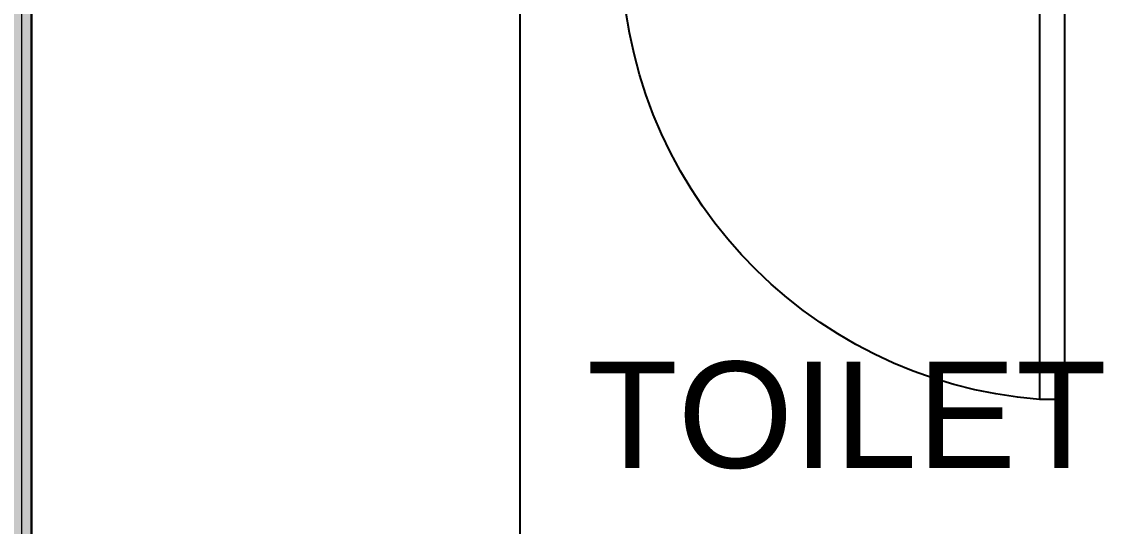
# Model space of a CAD drawing. Header units: millimetres. Extents: x 1255966 to 1543449, y 318653 to 465396.
# Drawn here: x 1403971 to 1405599, y 415330 to 416089 of the extents above; entities that cross this region are included whole.
import ezdxf

# ---------------------------------------------------------------- set-up
doc = ezdxf.new("R2010")
doc.units = ezdxf.units.MM
doc.header["$LTSCALE"] = 500
doc.header["$MEASUREMENT"] = 0
doc.layers.get('Defpoints').update_dxf_attribs({"lineweight": 0})
for name, color, linetype in [('DOOR', 8, 'Continuous'), ('Drop', 143, 'Continuous'), ('TEXT-RM NAME', 6, 'Continuous'), ('TOWER AREA COLUMN.', 6, 'Continuous')]:
    doc.layers.add(name, color=color, linetype=linetype)
doc.layers.add('TOWER COL HATCH', color=253, linetype='Continuous', lineweight=20)
doc.layers.add('Wall', color=2, linetype='Continuous', lineweight=15)
doc.styles.add('simplex', font='simplex.shx')
doc.styles.get("Standard").update_dxf_attribs({"font": 'arial.ttf'})

# ---------------------------------------------------------------- blocks, each defined once
blk = doc.blocks.new('DOOR 750')
at = {"layer": 'DOOR', "ltscale": 100}
for p, q in [((0, 730), (100, 730)), ((0, 675), (0, 730)), ((100, 730), (100, 687)), ((100, 687), (60, 687)), ((60, 675), (60, 687)), ((60, 675), (0, 675)), ((60, 675), (60, -15)), ((60, -15), (0, -15)), ((0, -15), (0, -70)), ((60, -15), (60, -27)), ((100, -27), (60, -27)), ((100, -70), (100, -27)), ((0, -70), (100, -70))]:
    blk.add_line(p, q, dxfattribs=at)
blk.add_lwpolyline([(99.6, -24.6), (787.7, -24.6), (787.7, 15.4), (99.6, 15.4)], close=True, dxfattribs=at)
at = {"layer": 'DOOR', "linetype": 'Continuous'}
blk.add_arc((62, -40.9), 727.9, 4.4383, 90.1592, dxfattribs=at)
at = {"layer": 'Defpoints', "ltscale": 100, "style": 'simplex', "width": 0.8}
blk.add_attdef('D750', (284.7, 36.5), '', height=100, dxfattribs=at)

msp = doc.modelspace()

# ---------------------------------------------------------------- hatches: boundary and pattern name
at = {"layer": 'TOWER COL HATCH'}
h = msp.add_hatch(color=253, dxfattribs=at)
h.dxf.hatch_style = 1
h.paths.add_polyline_path([(1403985.6, 414388.9), (1403985.6, 417988.9), (1403755.6, 417988.9), (1403755.6, 414388.9)])
h = msp.add_hatch(color=253, dxfattribs=at)
h.dxf.hatch_style = 1
h.paths.add_polyline_path([(1403755.6, 414388.9), (1403755.6, 417988.9), (1403985.6, 417988.9), (1403985.6, 414388.9)])

# ---------------------------------------------------------------- linework, layer by layer
at = {"layer": 'Drop'}
msp.add_line((1404720.6, 416158.9), (1404720.6, 414618.9), dxfattribs=at)
at = {"layer": 'TOWER AREA COLUMN.'}
for points in [[(1403985.6, 414388.9), (1403985.6, 417988.9), (1403755.6, 417988.9), (1403755.6, 414388.9)], [(1403755.6, 414388.9), (1403755.6, 417988.9), (1403985.6, 417988.9), (1403985.6, 414388.9)]]:
    msp.add_lwpolyline(points, close=True, dxfattribs=at)
at = {"layer": 'Wall'}
msp.add_line((1403970.6, 421568.9), (1403970.6, 414388.9), dxfattribs=at)

# ---------------------------------------------------------------- block references
at = {"layer": 'DOOR', "xscale": -0.9374999999999002, "yscale": 0.9374999999999002, "zscale": 0.9374999999999002, "rotation": 90}
msp.add_blockref('DOOR 750', (1405517.5, 416258.9), dxfattribs=at)

# ---------------------------------------------------------------- texts
at = {"layer": 'TEXT-RM NAME'}
msp.add_text('TOILET', height=160, dxfattribs=at).set_placement((1404821.7, 415417.4))

doc.saveas('drawing.dxf')
